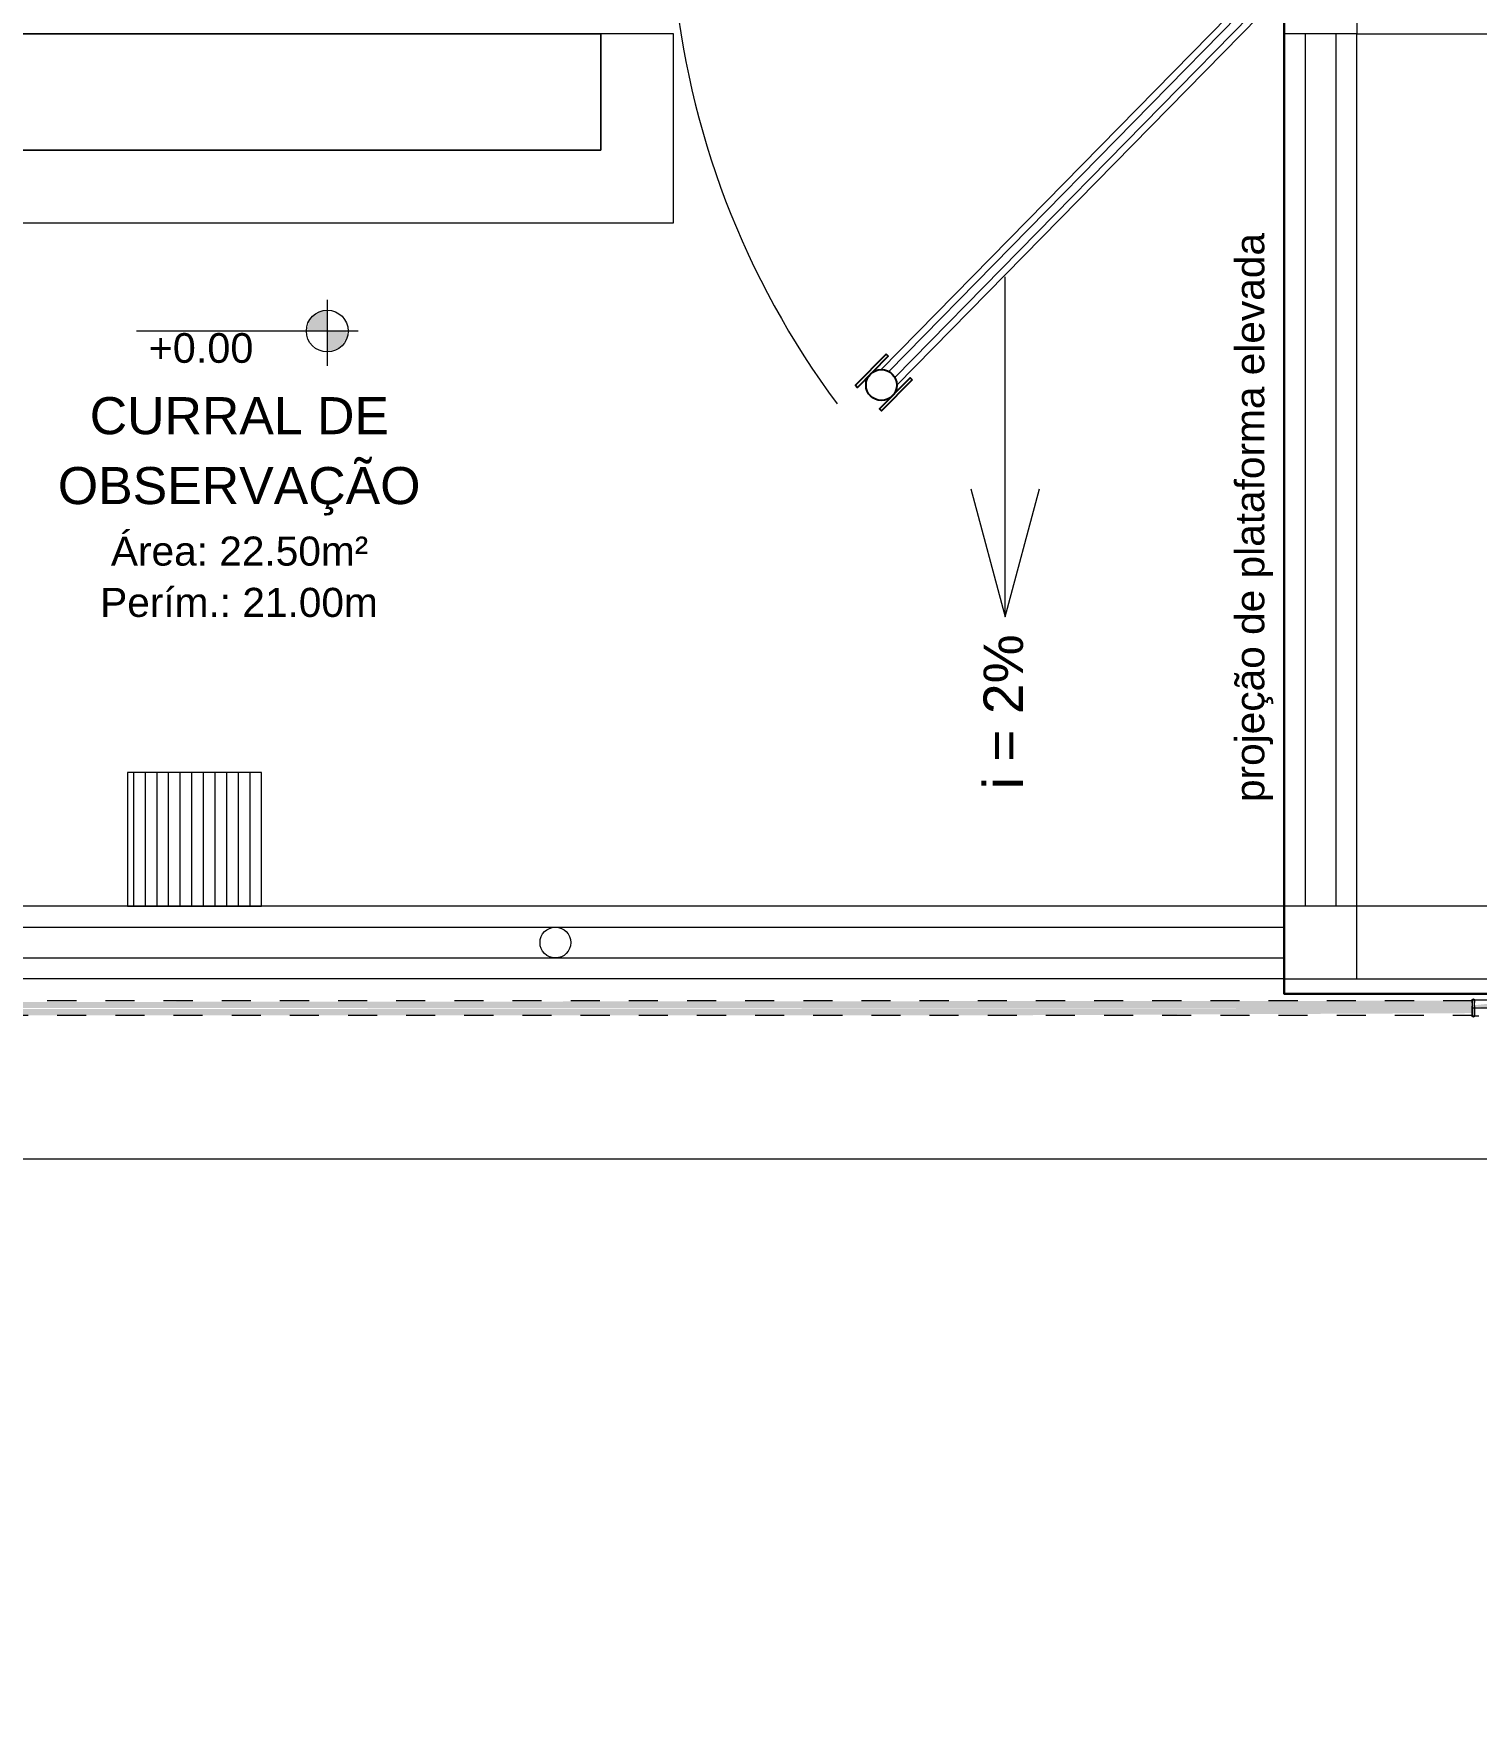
# Model space of a CAD drawing. Header units: metres. Extents: x 5 to 242, y -3 to 162.
# Drawn here: x 148.24 to 153.2, y 101.38 to 107.21 of the extents above; entities that cross this region are included whole.
import ezdxf

# ---------------------------------------------------------------- set-up
doc = ezdxf.new("R2010")
doc.units = ezdxf.units.M
doc.linetypes.add('Aligning Line', pattern=[0.012, 0.006, -0.006])
doc.layers.add('1053_ARQ_BASE_MATADOURO_2_dwg', color=7, linetype='Continuous', lineweight=5, true_color=0x767676)
doc.layers.add('1053_ARQ_BASE_MATADOURO_dwg', color=7, linetype='Continuous', lineweight=5, true_color=0x767676)
for name, color, linetype, lineweight in [('A-PISO', 7, 'Continuous', 5), ('P-PIPE', 7, 'Continuous', 5), ('P-PIPE-CNTR', 7, 'Continuous', 5)]:
    doc.layers.add(name, color=color, linetype=linetype, lineweight=lineweight)
doc.styles.add('Arial_1', font='arial.ttf', dxfattribs={"height": 0.102})
doc.styles.add('Arial_2', font='arial.ttf', dxfattribs={"height": 0.1275})
doc.styles.add('Arial_3', font='arial.ttf', dxfattribs={"height": 0.1})
doc.styles.add('Arial_4', font='arial.ttf', dxfattribs={"height": 0.136})
doc.styles.add('Arial_5', font='arial.ttf', dxfattribs={"height": 0.1})

# ---------------------------------------------------------------- blocks, each defined once
blk = doc.blocks.new('1053_ARQ_BASE_MATADOURO_dwg_arq geral tgov-4039641-TÉRREO 1_20')
at = {"color": 253, "lineweight": 5, "true_color": 0xaaaaaa, "flags": 128}
blk.add_lwpolyline([(-3.1704, 14.4282), (-3.1704, 20.1582), (-12.4204, 20.1582), (-12.4204, 34.8483), (-12.4204, 34.9983), (5.3461, 34.9983), (5.3461, 26.6282)], dxfattribs=at)
blk = doc.blocks.new('1053_ARQ_BASE_MATADOURO_dwg-3625622-TÉRREO 1_20')
at = {"color": 253, "lineweight": 5, "true_color": 0xaaaaaa, "flags": 128}
for points in [[(118.6431, 107.0202), (118.6431, 107.2142), (123.7931, 107.2142), (123.7931, 106.8142)], [(118.6431, 106.5642), (124.0431, 106.5642), (124.0431, 107.2142)], [(123.7931, 106.8142), (118.6431, 106.8142), (118.6431, 107.0079)]]:
    blk.add_lwpolyline(points, dxfattribs=at)
blk.add_blockref('1053_ARQ_BASE_MATADOURO_dwg_arq geral tgov-4039641-TÉRREO 1_20', (130.2098, 83.186))
blk = doc.blocks.new('1053_ARQ_BASE_MATADOURO_2_dwg-3637054-TÉRREO 1_20')
at = {"layer": 'A-PISO', "true_color": 0xe2e2e2}
h = blk.add_hatch(color=254, dxfattribs=at)
h.paths.add_polyline_path([(122.8521, 73.0062), (122.8521, 73.0781), (122.8161, 73.0685), (122.7898, 73.0422), (122.7826, 73.0062), (122.8335, 73.0062)])
h.paths.add_polyline_path([(122.8521, 72.9344), (122.8969, 72.9501), (122.9221, 72.9903), (122.9168, 73.0062), (122.8521, 73.0062), (122.8521, 72.9362)])
at = {"layer": 'A-PISO', "color": 253, "true_color": 0xaaaaaa}
for p, q in [((124.7565, 72.8735), (126.0874, 74.2299)), ((126.0941, 74.2037), (124.7828, 72.8673)), ((126.1155, 74.1827), (124.8042, 72.8463)), ((124.8109, 72.8201), (126.1418, 74.1765)), ((126.2151, 74.0282), (126.2151, 71.0282)), ((126.3211, 74.0282), (126.3211, 71.0282)), ((122.8521, 73.1137), (122.8521, 72.8865)), ((122.9585, 73.0062), (122.1956, 73.0062)), ((122.1855, 71.4882), (122.1855, 71.0282)), ((122.2255, 71.4882), (122.2255, 71.0282)), ((122.2655, 71.4882), (122.2655, 71.0282)), ((122.3055, 71.4882), (122.3055, 71.0282)), ((122.3455, 71.4882), (122.3455, 71.0282)), ((122.3855, 71.4882), (122.3855, 71.0282)), ((122.4255, 71.4882), (122.4255, 71.0282)), ((122.4655, 71.4882), (122.4655, 71.0282)), ((122.5055, 71.4882), (122.5055, 71.0282)), ((122.5455, 71.4882), (122.5455, 71.0282)), ((122.5855, 71.4882), (122.5855, 71.0282)), ((118.5181, 70.9562), (126.1431, 70.9562)), ((118.5181, 70.8502), (126.1431, 70.8502))]:
    blk.add_line(p, q, dxfattribs=at)
at = {"layer": 'A-PISO', "color": 253, "lineweight": 15, "true_color": 0xaaaaaa}
blk.add_line((125.1838, 72.0234), (125.1838, 73.1922), dxfattribs=at)
at = {"layer": 'A-PISO', "color": 253, "lineweight": 30, "true_color": 0xaaaaaa, "flags": 128}
blk.add_lwpolyline([(126.1431, 84.3264), (127.1431, 84.3264), (127.1431, 70.7264), (126.1431, 70.7264)], close=True, dxfattribs=at)
at = {"layer": 'A-PISO', "color": 253, "true_color": 0xaaaaaa, "flags": 128}
for points in [[(126.3931, 70.7782), (126.3931, 71.0282), (126.1431, 71.0282), (126.1431, 70.7782), (126.3931, 70.7782), (126.8931, 70.7782), (127.1431, 70.7782), (127.1431, 71.0282), (126.8931, 71.0282), (126.3931, 71.0282), (126.3931, 74.0282), (126.1431, 74.0282), (126.1431, 74.2782), (126.3931, 74.2782), (126.3931, 74.0282), (126.8931, 74.0282), (126.8931, 71.0282), (126.8931, 70.7782)], [(126.1431, 70.7782), (118.3931, 70.7782), (118.3931, 74.0282)], [(118.6431, 73.6282), (123.7931, 73.6282), (123.7931, 74.0282)], [(118.6431, 73.3782), (124.0431, 73.3782), (124.0431, 74.0282), (118.6431, 74.0282)], [(126.1431, 74.0282), (126.1431, 71.0282), (118.6431, 71.0282), (118.6431, 73.8219)]]:
    blk.add_lwpolyline(points, dxfattribs=at)
at = {"layer": 'A-PISO', "color": 253, "lineweight": 25, "true_color": 0xaaaaaa, "flags": 128}
for points in [[(124.7739, 72.9267), (124.6688, 72.8196), (124.6759, 72.8126), (124.781, 72.9197)], [(124.8638, 72.8385), (124.7587, 72.7314), (124.7516, 72.7384), (124.8567, 72.8455)]]:
    blk.add_lwpolyline(points, close=True, dxfattribs=at)
at = {"layer": 'A-PISO', "color": 253, "lineweight": 15, "true_color": 0xaaaaaa, "flags": 128}
blk.add_lwpolyline([(125.0658, 72.464), (125.1838, 72.0234), (125.3019, 72.464)], dxfattribs=at)
at = {"layer": 'A-PISO', "color": 253, "true_color": 0xaaaaaa, "flags": 128}
blk.add_lwpolyline([(122.1655, 71.4882), (122.1655, 71.0282), (122.6255, 71.0282), (122.6255, 71.4882)], close=True, dxfattribs=at)
at = {"layer": 'A-PISO', "color": 253, "true_color": 0xaaaaaa}
for centre, radius in [((122.8521, 73.0062), 0.0719), ((123.6368, 70.9032), 0.053)]:
    blk.add_circle(centre, radius, dxfattribs=at)
at = {"layer": 'A-PISO', "color": 253, "lineweight": 25, "true_color": 0xaaaaaa}
blk.add_circle((124.7579, 72.8205), 0.053, dxfattribs=at)
at = {"layer": 'A-PISO', "color": 253, "true_color": 0xaaaaaa}
blk.add_arc((126.9271, 74.4857), 2.8951, 185.03493, 216.70117, dxfattribs=at)
at = {"layer": 'A-PISO', "insert": (125.9746, 71.3866), "char_height": 0.1, "width": 2.340786, "attachment_point": 1, "rotation": 90, "line_spacing_factor": 0.941778, "style": 'Arial_5'}
blk.add_mtext('projeção de plataforma elevada', dxfattribs=at)
at = {"layer": 'A-PISO', "attachment_point": 1, "line_spacing_factor": 0.941778}
for s, insert, char_height, width, style in [('+0.00', (122.2377, 72.9991), 0.102, 0.430791, 'Arial_1'), ('CURRAL DE', (122.0353, 72.779), 0.1275, 1.226901, 'Arial_2'), ('OBSERVAÇÃO', (121.9257, 72.5386), 0.1275, 1.489139, 'Arial_2'), ('Área: 22.50m²', (122.1081, 72.2995), 0.1, 1.057761, 'Arial_3'), ('Perím.: 21.00m', (122.0712, 72.1231), 0.1, 1.141011, 'Arial_3')]:
    blk.add_mtext(s, dxfattribs=dict(at, insert=insert, char_height=char_height, width=width, style=style))
at = {"layer": 'A-PISO', "lineweight": 15, "insert": (125.109, 71.4301), "char_height": 0.136, "width": 0.636017, "attachment_point": 1, "rotation": 90, "line_spacing_factor": 0.941778, "style": 'Arial_4'}
blk.add_mtext('i = 2%', dxfattribs=at)

msp = doc.modelspace()

# ---------------------------------------------------------------- hatches: boundary and pattern name
at = {"layer": 'P-PIPE', "true_color": 0xc0c0c0}
for points in [[(153.1882, 103.8642), (153.1882, 103.8892), (144.7223, 103.8819), (144.7223, 103.8642), (152.8906, 103.8642)], [(151.6133, 103.8392), (153.1882, 103.8465), (153.1882, 103.8642), (144.7223, 103.8577), (144.7223, 103.8392), (149.0587, 103.8392)]]:
    msp.add_hatch(color=9, dxfattribs=at).paths.add_polyline_path(points)
at = {"layer": 'P-PIPE', "true_color": 0x7f7f7f}
msp.add_hatch(color=8, dxfattribs=at).paths.add_polyline_path([(153.2382, 103.8642), (153.2882, 103.8819), (153.2882, 103.8833), (153.1882, 103.873), (153.1936, 103.8704), (153.2363, 103.8644)])

# ---------------------------------------------------------------- linework, layer by layer
at = {"layer": 'P-PIPE'}
for p, q in [((153.2882, 103.8913), (153.1882, 103.8913)), ((153.1882, 103.8913), (153.1882, 103.8371)), ((153.1882, 103.8913), (153.1882, 103.8904)), ((153.1882, 103.8913), (153.1882, 103.8861)), ((153.1927, 103.8948), (153.1917, 103.8948)), ((153.1962, 103.8913), (153.1962, 103.8861)), ((153.1962, 103.8913), (153.1962, 103.8861)), ((153.1882, 103.8712), (153.1882, 103.8558)), ((153.1882, 103.8423), (153.1882, 103.8371)), ((153.1882, 103.838), (153.1882, 103.8371)), ((153.1882, 103.8371), (153.2111, 103.8371)), ((153.1917, 103.8336), (153.1927, 103.8336)), ((153.1962, 103.8712), (153.1962, 103.8371)), ((153.1962, 103.8712), (153.1962, 103.8371))]:
    msp.add_line(p, q, dxfattribs=at)
at = {"layer": 'P-PIPE', "linetype": 'Aligning Line', "lineweight": 15}
for p, q in [((153.1882, 103.8892), (144.7223, 103.8892)), ((144.7223, 103.8392), (153.1882, 103.8392)), ((153.1882, 103.8819), (153.1882, 103.8892)), ((153.1882, 103.8392), (153.1882, 103.8707))]:
    msp.add_line(p, q, dxfattribs=at)
at = {"layer": 'P-PIPE', "flags": 128}
for points in [[(153.1882, 103.8913), (153.1882, 103.8914), (153.1882, 103.8916), (153.1882, 103.8917), (153.1882, 103.8918), (153.1882, 103.892), (153.1883, 103.8921), (153.1883, 103.8923), (153.1884, 103.8924), (153.1884, 103.8925), (153.1884, 103.8926), (153.1885, 103.8928), (153.1886, 103.8929), (153.1886, 103.893), (153.1887, 103.8931), (153.1888, 103.8933), (153.1889, 103.8934), (153.189, 103.8935), (153.189, 103.8936), (153.1891, 103.8937), (153.1892, 103.8938), (153.1893, 103.8939), (153.1894, 103.894), (153.1896, 103.8941), (153.1897, 103.8942), (153.1898, 103.8942), (153.1899, 103.8943), (153.19, 103.8944), (153.1901, 103.8944), (153.1903, 103.8945), (153.1904, 103.8945), (153.1905, 103.8946), (153.1907, 103.8946), (153.1908, 103.8947), (153.1909, 103.8947), (153.1911, 103.8947), (153.1912, 103.8948), (153.1914, 103.8948), (153.1915, 103.8948), (153.1916, 103.8948), (153.1917, 103.8948)], [(153.1882, 103.8879), (153.1882, 103.8884), (153.1882, 103.8889), (153.1882, 103.8893), (153.1882, 103.8897), (153.1882, 103.8901), (153.1882, 103.8904), (153.1882, 103.8906), (153.1882, 103.8908), (153.1882, 103.891), (153.1882, 103.8911), (153.1882, 103.8912), (153.1882, 103.8913)], [(153.1882, 103.8913), (153.1882, 103.8912), (153.1882, 103.8911), (153.1882, 103.8909), (153.1882, 103.8907), (153.1882, 103.8905), (153.1882, 103.8902), (153.1882, 103.8899), (153.1882, 103.8895), (153.1882, 103.8891), (153.1882, 103.8887), (153.1882, 103.8882), (153.1882, 103.8877), (153.1882, 103.8871), (153.1882, 103.8866), (153.1882, 103.8859), (153.1882, 103.8853), (153.1882, 103.8846), (153.1882, 103.8838), (153.1882, 103.8831), (153.1882, 103.8823), (153.1882, 103.8815), (153.1882, 103.8806), (153.1882, 103.8797), (153.1882, 103.8788), (153.1882, 103.8779), (153.1882, 103.877), (153.1882, 103.876), (153.1882, 103.875), (153.1882, 103.874), (153.1882, 103.873), (153.1882, 103.872), (153.1882, 103.8709), (153.1882, 103.8699), (153.1882, 103.8688), (153.1882, 103.8677), (153.1882, 103.8666), (153.1882, 103.8656), (153.1882, 103.8645), (153.1882, 103.8634), (153.1882, 103.8623), (153.1882, 103.8612), (153.1882, 103.8602), (153.1882, 103.8591), (153.1882, 103.858), (153.1882, 103.857), (153.1882, 103.8559), (153.1882, 103.8549), (153.1882, 103.8539), (153.1882, 103.8529), (153.1882, 103.8519), (153.1882, 103.851), (153.1882, 103.85), (153.1882, 103.8491), (153.1882, 103.8482), (153.1882, 103.8474), (153.1882, 103.8465), (153.1882, 103.8457), (153.1882, 103.8449), (153.1882, 103.8442), (153.1882, 103.8435), (153.1882, 103.8428), (153.1882, 103.8422), (153.1882, 103.8415), (153.1882, 103.841), (153.1882, 103.8404), (153.1882, 103.8399), (153.1882, 103.8395), (153.1882, 103.839), (153.1882, 103.8387), (153.1882, 103.8383), (153.1882, 103.838), (153.1882, 103.8377), (153.1882, 103.8375), (153.1882, 103.8374), (153.1882, 103.8372), (153.1882, 103.8371), (153.1882, 103.8371)], [(153.1927, 103.8948), (153.1928, 103.8948), (153.193, 103.8948), (153.1931, 103.8948), (153.1932, 103.8947), (153.1934, 103.8947), (153.1935, 103.8947), (153.1936, 103.8946), (153.1938, 103.8946), (153.1939, 103.8946), (153.194, 103.8945), (153.1942, 103.8945), (153.1943, 103.8944), (153.1944, 103.8943), (153.1945, 103.8942), (153.1946, 103.8942), (153.1948, 103.8941), (153.1949, 103.894), (153.195, 103.8939), (153.1951, 103.8938), (153.1952, 103.8937), (153.1953, 103.8936), (153.1954, 103.8935), (153.1955, 103.8934), (153.1955, 103.8933), (153.1956, 103.8932), (153.1957, 103.8931), (153.1958, 103.8929), (153.1958, 103.8928), (153.1959, 103.8927), (153.1959, 103.8926), (153.196, 103.8924), (153.196, 103.8923), (153.1961, 103.8922), (153.1961, 103.892), (153.1961, 103.8919), (153.1961, 103.8917), (153.1962, 103.8916), (153.1962, 103.8915), (153.1962, 103.8913), (153.1962, 103.8913)], [(153.1962, 103.8913), (153.1962, 103.8912), (153.1962, 103.8911), (153.1962, 103.8909), (153.1962, 103.8907), (153.1962, 103.8905), (153.1962, 103.8902), (153.1962, 103.8899), (153.1962, 103.8895), (153.1962, 103.8891), (153.1962, 103.8887), (153.1962, 103.8882), (153.1962, 103.8877), (153.1962, 103.8871), (153.1962, 103.8866), (153.1962, 103.8859), (153.1962, 103.8853), (153.1962, 103.8846), (153.1962, 103.8838), (153.1962, 103.8831)], [(153.1962, 103.8371), (153.1962, 103.8372), (153.1962, 103.8373), (153.1962, 103.8374), (153.1962, 103.8376), (153.1962, 103.8379), (153.1962, 103.8381), (153.1962, 103.8385), (153.1962, 103.8388), (153.1962, 103.8392), (153.1962, 103.8397), (153.1962, 103.8401), (153.1962, 103.8407), (153.1962, 103.8412), (153.1962, 103.8418), (153.1962, 103.8424), (153.1962, 103.8431), (153.1962, 103.8438), (153.1962, 103.8445), (153.1962, 103.8453), (153.1962, 103.8461), (153.1962, 103.8469), (153.1962, 103.8478), (153.1962, 103.8486), (153.1962, 103.8495), (153.1962, 103.8505), (153.1962, 103.8514), (153.1962, 103.8524), (153.1962, 103.8534), (153.1962, 103.8544), (153.1962, 103.8554), (153.1962, 103.8564), (153.1962, 103.8575), (153.1962, 103.8585), (153.1962, 103.8596), (153.1962, 103.8606), (153.1962, 103.8617), (153.1962, 103.8628), (153.1962, 103.8639), (153.1962, 103.865), (153.1962, 103.8661), (153.1962, 103.8671), (153.1962, 103.8682), (153.1962, 103.8693), (153.1962, 103.8703), (153.1962, 103.8714), (153.1962, 103.8724), (153.1962, 103.8735), (153.1962, 103.8745), (153.1962, 103.8755), (153.1962, 103.8764), (153.1962, 103.8774), (153.1962, 103.8783), (153.1962, 103.8792), (153.1962, 103.8801), (153.1962, 103.881), (153.1962, 103.8818), (153.1962, 103.8826), (153.1962, 103.8834), (153.1962, 103.8842), (153.1962, 103.8849), (153.1962, 103.8856), (153.1962, 103.8862), (153.1962, 103.8868), (153.1962, 103.8874), (153.1962, 103.8879), (153.1962, 103.8884), (153.1962, 103.8889), (153.1962, 103.8893), (153.1962, 103.8897), (153.1962, 103.8901), (153.1962, 103.8904), (153.1962, 103.8906), (153.1962, 103.8908), (153.1962, 103.891), (153.1962, 103.8911), (153.1962, 103.8912), (153.1962, 103.8913)], [(153.1882, 103.8371), (153.1882, 103.8372), (153.1882, 103.8373), (153.1882, 103.8374), (153.1882, 103.8376), (153.1882, 103.8379), (153.1882, 103.8381), (153.1882, 103.8385), (153.1882, 103.8388), (153.1882, 103.8392), (153.1882, 103.8397), (153.1882, 103.8401)], [(153.1917, 103.8336), (153.1915, 103.8336), (153.1914, 103.8336), (153.1913, 103.8336), (153.1911, 103.8336), (153.191, 103.8337), (153.1908, 103.8337), (153.1907, 103.8337), (153.1906, 103.8338), (153.1904, 103.8338), (153.1903, 103.8339), (153.1902, 103.8339), (153.1901, 103.834), (153.1899, 103.834), (153.1898, 103.8341), (153.1897, 103.8342), (153.1896, 103.8343), (153.1895, 103.8344), (153.1894, 103.8345), (153.1893, 103.8345), (153.1892, 103.8346), (153.1891, 103.8347), (153.189, 103.8349), (153.1889, 103.835), (153.1888, 103.8351), (153.1887, 103.8352), (153.1887, 103.8353), (153.1886, 103.8354), (153.1885, 103.8356), (153.1885, 103.8357), (153.1884, 103.8358), (153.1884, 103.8359), (153.1883, 103.8361), (153.1883, 103.8362), (153.1883, 103.8364), (153.1882, 103.8365), (153.1882, 103.8366), (153.1882, 103.8368), (153.1882, 103.8369), (153.1882, 103.837), (153.1882, 103.8371)], [(153.1962, 103.8371), (153.1962, 103.8369), (153.1962, 103.8368), (153.1961, 103.8367), (153.1961, 103.8365), (153.1961, 103.8364), (153.1961, 103.8363), (153.196, 103.8361), (153.196, 103.836), (153.1959, 103.8359), (153.1959, 103.8357), (153.1958, 103.8356), (153.1958, 103.8355), (153.1957, 103.8353), (153.1956, 103.8352), (153.1956, 103.8351), (153.1955, 103.835), (153.1954, 103.8349), (153.1953, 103.8348), (153.1952, 103.8347), (153.1951, 103.8346), (153.195, 103.8345), (153.1949, 103.8344), (153.1948, 103.8343), (153.1947, 103.8342), (153.1946, 103.8341), (153.1944, 103.8341), (153.1943, 103.834), (153.1942, 103.8339), (153.1941, 103.8339), (153.1939, 103.8338), (153.1938, 103.8338), (153.1937, 103.8337), (153.1935, 103.8337), (153.1934, 103.8337), (153.1933, 103.8336), (153.1931, 103.8336), (153.193, 103.8336), (153.1929, 103.8336), (153.1927, 103.8336), (153.1927, 103.8336)], [(153.1962, 103.8677), (153.1962, 103.8666), (153.1962, 103.8656), (153.1962, 103.8645), (153.1962, 103.8634), (153.1962, 103.8623), (153.1962, 103.8612), (153.1962, 103.8602), (153.1962, 103.8591), (153.1962, 103.858), (153.1962, 103.857), (153.1962, 103.8559), (153.1962, 103.8549), (153.1962, 103.8539), (153.1962, 103.8529), (153.1962, 103.8519), (153.1962, 103.851), (153.1962, 103.85), (153.1962, 103.8491), (153.1962, 103.8482), (153.1962, 103.8474), (153.1962, 103.8465), (153.1962, 103.8457), (153.1962, 103.8449), (153.1962, 103.8442), (153.1962, 103.8435), (153.1962, 103.8428), (153.1962, 103.8422), (153.1962, 103.8415), (153.1962, 103.841), (153.1962, 103.8404), (153.1962, 103.8399), (153.1962, 103.8395), (153.1962, 103.839), (153.1962, 103.8387), (153.1962, 103.8383), (153.1962, 103.838), (153.1962, 103.8377), (153.1962, 103.8375), (153.1962, 103.8374), (153.1962, 103.8372), (153.1962, 103.8371), (153.1962, 103.8371)]]:
    msp.add_lwpolyline(points, dxfattribs=at)
at = {"layer": 'P-PIPE-CNTR'}
msp.add_line((153.1882, 103.8642), (153.2882, 103.8642), dxfattribs=at)

# ---------------------------------------------------------------- block references
at = {"layer": '1053_ARQ_BASE_MATADOURO_2_dwg', "color": 253, "true_color": 0xaaaaaa}
msp.add_blockref('1053_ARQ_BASE_MATADOURO_2_dwg-3637054-TÉRREO 1_20', (26.3988, 33.186), dxfattribs=at)
at = {"layer": '1053_ARQ_BASE_MATADOURO_dwg', "color": 253, "true_color": 0xaaaaaa}
msp.add_blockref('1053_ARQ_BASE_MATADOURO_dwg-3625622-TÉRREO 1_20', (26.3988, 0), dxfattribs=at)

doc.saveas('drawing.dxf')
